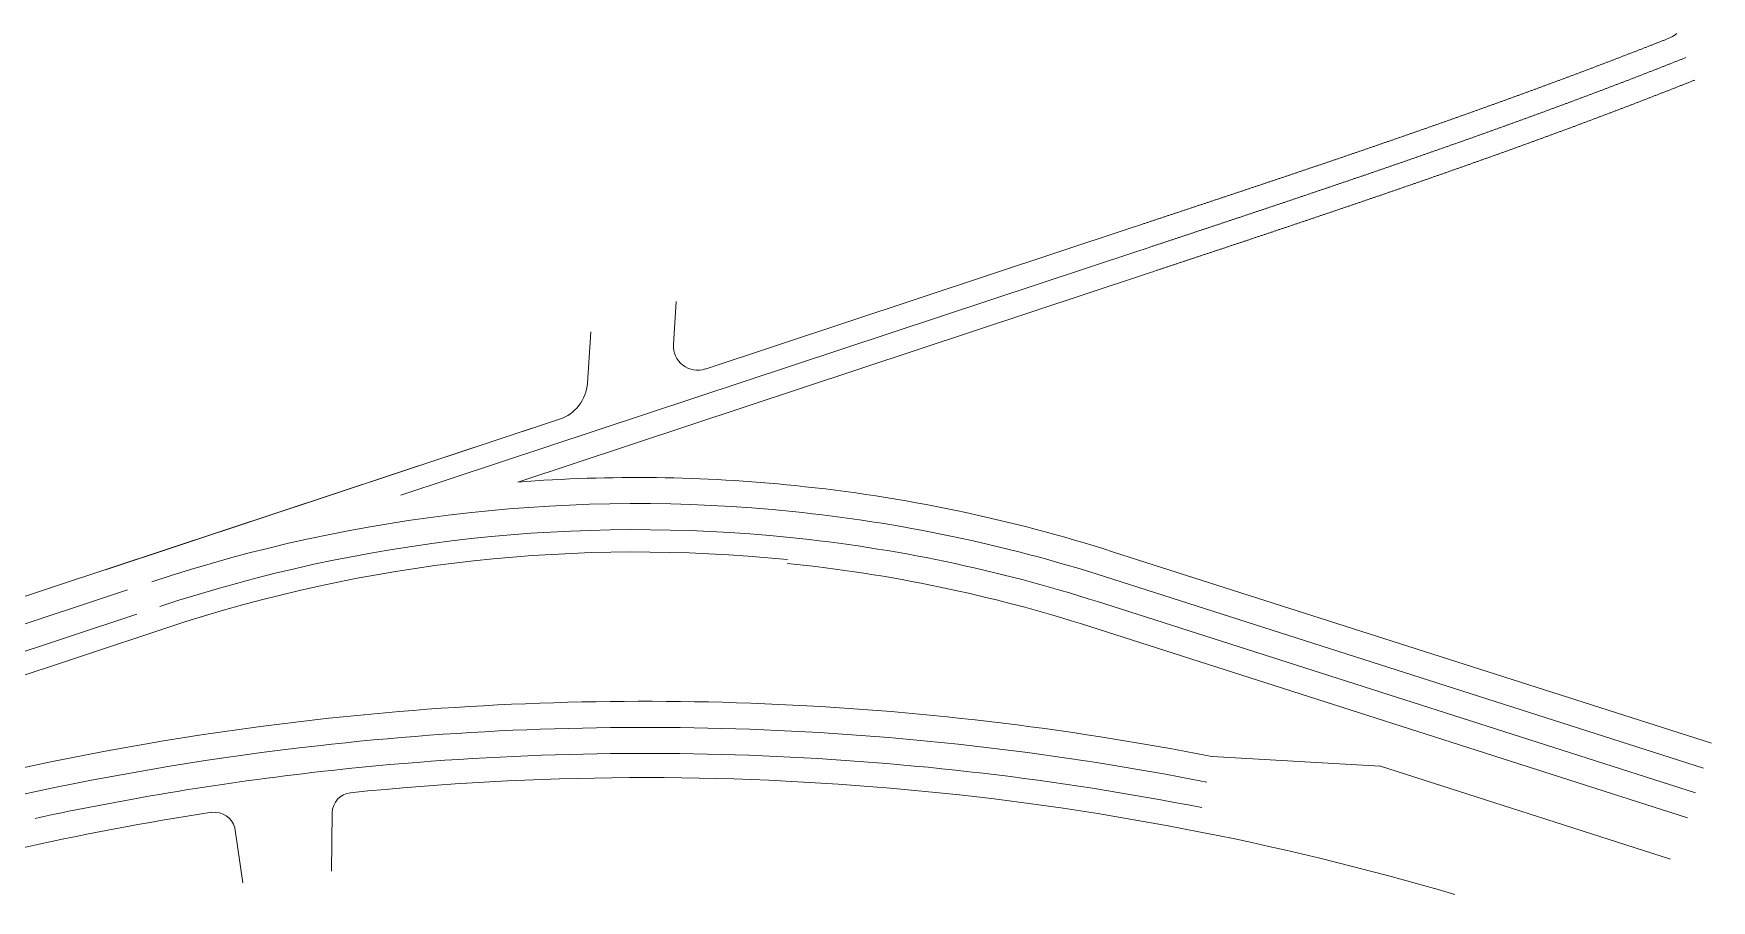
# Model space of a CAD drawing. Header units: millimetres. Extents: x 523446 to 528898, y 388189 to 392165.
# Drawn here: x 528672.6 to 528898, y 390200.6 to 390317 of the extents above; entities that cross this region are included whole.
import ezdxf

# ---------------------------------------------------------------- set-up
doc = ezdxf.new("R2010")
doc.units = ezdxf.units.MM
doc.linetypes.add('33', pattern=[6, 3, -3])
doc.layers.add('标线（实）', color=1, linetype='Continuous')
doc.layers.add('标线（虚）', color=1, linetype='33')

msp = doc.modelspace()

# ---------------------------------------------------------------- linework, layer by layer
at = {"layer": '标线（实）', "linetype": 'ByBlock', "lineweight": 0}
for p, q in [((528762.82, 390271.98), (528819.78, 390290.86)), ((528762.82, 390271.98), (528819.78, 390290.86)), ((528821.83, 390284.68), (528737.65, 390256.8)), ((528821.83, 390284.68), (528737.65, 390256.8)), ((528758.93, 390281.07), (528758.55, 390275.28)), ((528758.93, 390281.07), (528758.55, 390275.28)), ((528747.43, 390276.96), (528746.99, 390270.09)), ((528747.43, 390276.96), (528746.99, 390270.09)), ((528634.52, 390229.21), (528743.23, 390265.23)), ((528682.23, 390245.02), (528743.23, 390265.23)), ((528817.68, 390247.39), (528898.01, 390221.7)), ((528817.68, 390247.39), (528898.01, 390221.7)), ((528690.5, 390237.23), (528637.66, 390219.72)), ((528814.48, 390237.39), (528894.81, 390211.7)), ((528814.48, 390237.39), (528894.81, 390211.7)), ((528853.52, 390218.63), (528830.93, 390219.92)), ((528853.52, 390218.63), (528830.93, 390219.92)), ((528853.4, 390218.65), (528892.49, 390206.14)), ((528853.4, 390218.65), (528892.49, 390206.14)), ((528712.7, 390212.35), (528712.62, 390204.5)), ((528712.7, 390212.35), (528712.62, 390204.5)), ((528699.63, 390210.35), (528700.71, 390202.94))]:
    msp.add_line(p, q, dxfattribs=at)
msp.add_lwpolyline([(528819.78, 390290.86), (528820.2, 390290.99), (528820.61, 390291.13), (528821.03, 390291.27), (528821.45, 390291.41, 0.000001), (528821.86, 390291.54, 0.000001), (528822.28, 390291.68, 0.000001), (528822.69, 390291.82, 0.000002), (528823.11, 390291.96, 0.000002), (528823.53, 390292.1, 0.000002), (528823.94, 390292.23, 0.000002), (528824.36, 390292.37, 0.000003), (528824.77, 390292.51, 0.000003), (528825.19, 390292.65, 0.000003), (528825.61, 390292.79, 0.000003), (528826.02, 390292.92, 0.000004), (528826.44, 390293.06, 0.000004), (528826.85, 390293.2, 0.000004), (528827.27, 390293.34, 0.000004), (528827.68, 390293.47, 0.000004), (528828.1, 390293.61, 0.000005), (528828.51, 390293.75, 0.000005), (528828.93, 390293.89, 0.000005), (528829.34, 390294.03, 0.000005), (528829.76, 390294.16, 0.000006), (528830.17, 390294.3, 0.000006), (528830.59, 390294.44, 0.000006), (528831, 390294.58, 0.000006), (528831.42, 390294.72, 0.000006), (528831.83, 390294.85, 0.000007), (528832.25, 390294.99, 0.000007), (528832.66, 390295.13, 0.000007), (528833.08, 390295.27, 0.000007), (528833.49, 390295.41, 0.000008), (528833.91, 390295.55, 0.000008), (528834.32, 390295.68, 0.000008), (528834.73, 390295.82, 0.000008), (528835.15, 390295.96, 0.000009), (528835.56, 390296.1, 0.000009), (528835.98, 390296.24, 0.000009), (528836.39, 390296.38, 0.000009), (528836.8, 390296.51, 0.000009), (528837.22, 390296.65, 0.00001), (528837.63, 390296.79, 0.00001), (528838.04, 390296.93, 0.00001), (528838.46, 390297.07, 0.00001), (528838.87, 390297.21, 0.000011), (528839.29, 390297.35, 0.000011), (528839.7, 390297.48, 0.000011), (528840.11, 390297.62, 0.000011), (528840.52, 390297.76, 0.000011), (528840.94, 390297.9, 0.000012), (528841.35, 390298.04, 0.000012), (528841.76, 390298.18, 0.000012), (528842.18, 390298.32, 0.000012), (528842.59, 390298.46, 0.000013), (528843, 390298.6, 0.000013), (528843.42, 390298.74, 0.000013), (528843.83, 390298.88, 0.000013), (528844.24, 390299.02, 0.000014), (528844.65, 390299.16, 0.000014), (528845.06, 390299.29, 0.000014), (528845.48, 390299.43, 0.000014), (528845.89, 390299.57, 0.000014), (528846.3, 390299.71, 0.000015), (528846.71, 390299.85, 0.000015), (528847.12, 390299.99, 0.000015), (528847.54, 390300.13, 0.000015), (528847.95, 390300.27, 0.000016), (528848.36, 390300.41, 0.000016), (528848.77, 390300.56, 0.000016), (528849.18, 390300.7, 0.000016), (528849.59, 390300.84, 0.000016), (528850.01, 390300.98, 0.000017), (528850.42, 390301.12, 0.000017), (528850.83, 390301.26, 0.000017), (528851.24, 390301.4, 0.000017), (528851.65, 390301.54, 0.000018), (528852.06, 390301.68, 0.000018), (528852.47, 390301.82, 0.000018), (528852.88, 390301.96, 0.000018), (528853.29, 390302.11, 0.000019), (528853.7, 390302.25, 0.000019), (528854.11, 390302.39, 0.000019), (528854.52, 390302.53, 0.000019), (528854.93, 390302.67, 0.000019), (528855.34, 390302.81, 0.00002), (528855.75, 390302.96, 0.00002), (528856.16, 390303.1, 0.00002), (528856.57, 390303.24, 0.00002), (528856.98, 390303.38, 0.000021), (528857.39, 390303.53, 0.000021), (528857.8, 390303.67, 0.000021), (528858.21, 390303.81, 0.000021), (528858.62, 390303.95, 0.000021), (528859.03, 390304.1, 0.000022), (528859.44, 390304.24, 0.000022), (528859.85, 390304.38, 0.000022), (528860.26, 390304.53, 0.000022), (528860.67, 390304.67, 0.000023), (528861.07, 390304.81, 0.000023), (528861.48, 390304.96, 0.000023), (528861.89, 390305.1, 0.000023), (528862.3, 390305.24, 0.000024), (528862.71, 390305.39, 0.000024), (528863.12, 390305.53, 0.000024), (528863.52, 390305.68, 0.000024), (528863.93, 390305.82, 0.000024), (528864.34, 390305.97, 0.000025), (528864.75, 390306.11, 0.000025), (528865.15, 390306.26, 0.000025), (528865.56, 390306.4, 0.000025), (528865.97, 390306.55, 0.000026), (528866.38, 390306.69, 0.000026), (528866.78, 390306.84, 0.000026), (528867.19, 390306.98, 0.000026), (528867.6, 390307.13, 0.000026), (528868, 390307.28, 0.000027), (528868.41, 390307.42, 0.000027), (528868.82, 390307.57, 0.000027), (528869.22, 390307.71, 0.000027), (528869.63, 390307.86, 0.000028), (528870.04, 390308.01, 0.000028), (528870.44, 390308.15, 0.000028), (528870.85, 390308.3, 0.000028), (528871.25, 390308.45, 0.000029), (528871.66, 390308.6, 0.000029), (528872.07, 390308.74, 0.000029), (528872.47, 390308.89, 0.000029), (528872.88, 390309.04, 0.000029), (528873.28, 390309.19, 0.00003), (528873.69, 390309.34, 0.00003), (528874.09, 390309.48, 0.00003), (528874.5, 390309.63, 0.00003), (528874.9, 390309.78, 0.000031), (528875.31, 390309.93, 0.000031), (528875.71, 390310.08, 0.000031), (528876.12, 390310.23, 0.000031), (528876.52, 390310.38, 0.000031), (528876.92, 390310.53, 0.000032), (528877.33, 390310.68, 0.000032), (528877.73, 390310.83, 0.000032), (528878.14, 390310.98, 0.000032), (528878.54, 390311.13, 0.000033), (528878.94, 390311.28, 0.000033), (528879.35, 390311.43, 0.000033), (528879.75, 390311.58, 0.000033), (528880.15, 390311.73, 0.000034), (528880.56, 390311.88, 0.000034), (528880.96, 390312.04, 0.000034), (528881.36, 390312.19, 0.000034), (528881.76, 390312.34, 0.000034), (528882.17, 390312.49, 0.000035), (528882.57, 390312.65, 0.000035), (528882.97, 390312.8, 0.000035), (528883.37, 390312.95, 0.000035), (528883.77, 390313.1, 0.000036), (528884.18, 390313.26, 0.000036), (528884.58, 390313.41, 0.000036), (528884.98, 390313.56, 0.000036), (528885.38, 390313.72, 0.000036), (528885.78, 390313.87, 0.000037), (528886.18, 390314.03, 0.000037), (528886.58, 390314.18, 0.000037), (528886.98, 390314.34, 0.000037), (528887.38, 390314.49, 0.000038), (528887.79, 390314.65, 0.000038), (528888.19, 390314.8, 0.000038), (528888.59, 390314.96, 0.000038), (528888.99, 390315.11, 0.000039), (528889.39, 390315.27, 0.000039), (528889.79, 390315.43, 0.000039), (528890.18, 390315.58, 0.000039), (528890.58, 390315.74, 0.000039), (528890.98, 390315.9, 0.00004), (528891.38, 390316.05, 0.00004), (528891.78, 390316.21, 0.00004), (528892.18, 390316.37, 0.000043), (528892.6, 390316.54, 0.000042), (528893.37, 390317.04, 0.000042)], format="xyb", dxfattribs=at)
msp.add_lwpolyline([(528819.78, 390290.86), (528820.2, 390290.99), (528820.61, 390291.13), (528821.03, 390291.27), (528821.45, 390291.41, 0.000001), (528821.86, 390291.54, 0.000001), (528822.28, 390291.68, 0.000001), (528822.69, 390291.82, 0.000002), (528823.11, 390291.96, 0.000002), (528823.53, 390292.1, 0.000002), (528823.94, 390292.23, 0.000002), (528824.36, 390292.37, 0.000003), (528824.77, 390292.51, 0.000003), (528825.19, 390292.65, 0.000003), (528825.61, 390292.79, 0.000003), (528826.02, 390292.92, 0.000004), (528826.44, 390293.06, 0.000004), (528826.85, 390293.2, 0.000004), (528827.27, 390293.34, 0.000004), (528827.68, 390293.47, 0.000004), (528828.1, 390293.61, 0.000005), (528828.51, 390293.75, 0.000005), (528828.93, 390293.89, 0.000005), (528829.34, 390294.03, 0.000005), (528829.76, 390294.16, 0.000006), (528830.17, 390294.3, 0.000006), (528830.59, 390294.44, 0.000006), (528831, 390294.58, 0.000006), (528831.42, 390294.72, 0.000006), (528831.83, 390294.85, 0.000007), (528832.25, 390294.99, 0.000007), (528832.66, 390295.13, 0.000007), (528833.08, 390295.27, 0.000007), (528833.49, 390295.41, 0.000008), (528833.91, 390295.55, 0.000008), (528834.32, 390295.68, 0.000008), (528834.73, 390295.82, 0.000008), (528835.15, 390295.96, 0.000009), (528835.56, 390296.1, 0.000009), (528835.98, 390296.24, 0.000009), (528836.39, 390296.38, 0.000009), (528836.8, 390296.51, 0.000009), (528837.22, 390296.65, 0.00001), (528837.63, 390296.79, 0.00001), (528838.04, 390296.93, 0.00001), (528838.46, 390297.07, 0.00001), (528838.87, 390297.21, 0.000011), (528839.29, 390297.35, 0.000011), (528839.7, 390297.48, 0.000011), (528840.11, 390297.62, 0.000011), (528840.52, 390297.76, 0.000011), (528840.94, 390297.9, 0.000012), (528841.35, 390298.04, 0.000012), (528841.76, 390298.18, 0.000012), (528842.18, 390298.32, 0.000012), (528842.59, 390298.46, 0.000013), (528843, 390298.6, 0.000013), (528843.42, 390298.74, 0.000013), (528843.83, 390298.88, 0.000013), (528844.24, 390299.02, 0.000014), (528844.65, 390299.16, 0.000014), (528845.06, 390299.29, 0.000014), (528845.48, 390299.43, 0.000014), (528845.89, 390299.57, 0.000014), (528846.3, 390299.71, 0.000015), (528846.71, 390299.85, 0.000015), (528847.12, 390299.99, 0.000015), (528847.54, 390300.13, 0.000015), (528847.95, 390300.27, 0.000016), (528848.36, 390300.41, 0.000016), (528848.77, 390300.56, 0.000016), (528849.18, 390300.7, 0.000016), (528849.59, 390300.84, 0.000016), (528850.01, 390300.98, 0.000017), (528850.42, 390301.12, 0.000017), (528850.83, 390301.26, 0.000017), (528851.24, 390301.4, 0.000017), (528851.65, 390301.54, 0.000018), (528852.06, 390301.68, 0.000018), (528852.47, 390301.82, 0.000018), (528852.88, 390301.96, 0.000018), (528853.29, 390302.11, 0.000019), (528853.7, 390302.25, 0.000019), (528854.11, 390302.39, 0.000019), (528854.52, 390302.53, 0.000019), (528854.93, 390302.67, 0.000019), (528855.34, 390302.81, 0.00002), (528855.75, 390302.96, 0.00002), (528856.16, 390303.1, 0.00002), (528856.57, 390303.24, 0.00002), (528856.98, 390303.38, 0.000021), (528857.39, 390303.53, 0.000021), (528857.8, 390303.67, 0.000021), (528858.21, 390303.81, 0.000021), (528858.62, 390303.95, 0.000021), (528859.03, 390304.1, 0.000022), (528859.44, 390304.24, 0.000022), (528859.85, 390304.38, 0.000022), (528860.26, 390304.53, 0.000022), (528860.67, 390304.67, 0.000023), (528861.07, 390304.81, 0.000023), (528861.48, 390304.96, 0.000023), (528861.89, 390305.1, 0.000023), (528862.3, 390305.24, 0.000024), (528862.71, 390305.39, 0.000024), (528863.12, 390305.53, 0.000024), (528863.52, 390305.68, 0.000024), (528863.93, 390305.82, 0.000024), (528864.34, 390305.97, 0.000025), (528864.75, 390306.11, 0.000025), (528865.15, 390306.26, 0.000025), (528865.56, 390306.4, 0.000025), (528865.97, 390306.55, 0.000026), (528866.38, 390306.69, 0.000026), (528866.78, 390306.84, 0.000026), (528867.19, 390306.98, 0.000026), (528867.6, 390307.13, 0.000026), (528868, 390307.28, 0.000027), (528868.41, 390307.42, 0.000027), (528868.82, 390307.57, 0.000027), (528869.22, 390307.71, 0.000027), (528869.63, 390307.86, 0.000028), (528870.04, 390308.01, 0.000028), (528870.44, 390308.15, 0.000028), (528870.85, 390308.3, 0.000028), (528871.25, 390308.45, 0.000029), (528871.66, 390308.6, 0.000029), (528872.07, 390308.74, 0.000029), (528872.47, 390308.89, 0.000029), (528872.88, 390309.04, 0.000029), (528873.28, 390309.19, 0.00003), (528873.69, 390309.34, 0.00003), (528874.09, 390309.48, 0.00003), (528874.5, 390309.63, 0.00003), (528874.9, 390309.78, 0.000031), (528875.31, 390309.93, 0.000031), (528875.71, 390310.08, 0.000031), (528876.12, 390310.23, 0.000031), (528876.52, 390310.38, 0.000031), (528876.92, 390310.53, 0.000032), (528877.33, 390310.68, 0.000032), (528877.73, 390310.83, 0.000032), (528878.14, 390310.98, 0.000032), (528878.54, 390311.13, 0.000033), (528878.94, 390311.28, 0.000033), (528879.35, 390311.43, 0.000033), (528879.75, 390311.58, 0.000033), (528880.15, 390311.73, 0.000034), (528880.56, 390311.88, 0.000034), (528880.96, 390312.04, 0.000034), (528881.36, 390312.19, 0.000034), (528881.76, 390312.34, 0.000034), (528882.17, 390312.49, 0.000035), (528882.57, 390312.65, 0.000035), (528882.97, 390312.8, 0.000035), (528883.37, 390312.95, 0.000035), (528883.77, 390313.1, 0.000036), (528884.18, 390313.26, 0.000036), (528884.58, 390313.41, 0.000036), (528884.98, 390313.56, 0.000036), (528885.38, 390313.72, 0.000036), (528885.78, 390313.87, 0.000037), (528886.18, 390314.03, 0.000037), (528886.58, 390314.18, 0.000037), (528886.98, 390314.34, 0.000037), (528887.38, 390314.49, 0.000038), (528887.79, 390314.65, 0.000038), (528888.19, 390314.8, 0.000038), (528888.59, 390314.96, 0.000038), (528888.99, 390315.11, 0.000039), (528889.39, 390315.27, 0.000039), (528889.79, 390315.43, 0.000039), (528890.18, 390315.58, 0.000039), (528890.58, 390315.74, 0.000039), (528890.98, 390315.9, 0.00004), (528891.38, 390316.05, 0.00004), (528891.78, 390316.21, 0.00004), (528892.18, 390316.37, 0.000043), (528892.6, 390316.54, 0.000042), (528893.37, 390317.04, 0.000042)], format="xyb", dxfattribs=at)
at = {"layer": '标线（实）', "linetype": 'ByBlock', "lineweight": 0, "flags": 128}
msp.add_lwpolyline([(528821.83, 390284.68), (528822.24, 390284.82), (528822.66, 390284.96), (528823.07, 390285.1), (528823.49, 390285.24, 0.000001), (528823.91, 390285.37, 0.000001), (528824.32, 390285.51, 0.000001), (528824.74, 390285.65, 0.000002), (528825.16, 390285.79, 0.000002), (528825.57, 390285.93, 0.000002), (528825.99, 390286.06, 0.000002), (528826.4, 390286.2, 0.000003), (528826.82, 390286.34, 0.000003), (528827.24, 390286.48, 0.000003), (528827.65, 390286.62, 0.000003), (528828.07, 390286.75, 0.000004), (528828.48, 390286.89, 0.000004), (528828.9, 390287.03, 0.000004), (528829.31, 390287.17, 0.000004), (528829.73, 390287.31, 0.000004), (528830.15, 390287.44, 0.000005), (528830.56, 390287.58, 0.000005), (528830.98, 390287.72, 0.000005), (528831.39, 390287.86, 0.000005), (528831.81, 390288, 0.000006), (528832.22, 390288.13, 0.000006), (528832.64, 390288.27, 0.000006), (528833.06, 390288.41, 0.000006), (528833.47, 390288.55, 0.000006), (528833.89, 390288.69, 0.000007), (528834.3, 390288.83, 0.000007), (528834.72, 390288.96, 0.000007), (528835.13, 390289.1, 0.000007), (528835.55, 390289.24, 0.000008), (528835.96, 390289.38, 0.000008), (528836.38, 390289.52, 0.000008), (528836.79, 390289.66, 0.000008), (528837.21, 390289.8, 0.000009), (528837.62, 390289.93, 0.000009), (528838.04, 390290.07, 0.000009), (528838.45, 390290.21, 0.000009), (528838.87, 390290.35, 0.000009), (528839.28, 390290.49, 0.00001), (528839.7, 390290.63, 0.00001), (528840.11, 390290.77, 0.00001), (528840.52, 390290.91, 0.00001), (528840.94, 390291.04, 0.000011), (528841.35, 390291.18, 0.000011), (528841.77, 390291.32, 0.000011), (528842.18, 390291.46, 0.000011), (528842.6, 390291.6, 0.000011), (528843.01, 390291.74, 0.000012), (528843.43, 390291.88, 0.000012), (528843.84, 390292.02, 0.000012), (528844.25, 390292.16, 0.000012), (528844.67, 390292.3, 0.000013), (528845.08, 390292.44, 0.000013), (528845.5, 390292.58, 0.000013), (528845.91, 390292.72, 0.000013), (528846.32, 390292.86, 0.000014), (528846.74, 390293, 0.000014), (528847.15, 390293.14, 0.000014), (528847.56, 390293.28, 0.000014), (528847.98, 390293.42, 0.000014), (528848.39, 390293.56, 0.000015), (528848.8, 390293.7, 0.000015), (528849.22, 390293.84, 0.000015), (528849.63, 390293.98, 0.000015), (528850.04, 390294.12, 0.000016), (528850.46, 390294.26, 0.000016), (528850.87, 390294.4, 0.000016), (528851.28, 390294.54, 0.000016), (528851.7, 390294.69, 0.000016), (528852.11, 390294.83, 0.000017), (528852.52, 390294.97, 0.000017), (528852.93, 390295.11, 0.000017), (528853.35, 390295.25, 0.000017), (528853.76, 390295.39, 0.000018), (528854.17, 390295.53, 0.000018), (528854.58, 390295.68, 0.000018), (528855, 390295.82, 0.000018), (528855.41, 390295.96, 0.000019), (528855.82, 390296.1, 0.000019), (528856.23, 390296.24, 0.000019), (528856.65, 390296.39, 0.000019), (528857.06, 390296.53, 0.000019), (528857.47, 390296.67, 0.00002), (528857.88, 390296.81, 0.00002), (528858.29, 390296.96, 0.00002), (528858.71, 390297.1, 0.00002), (528859.12, 390297.24, 0.000021), (528859.53, 390297.39, 0.000021), (528859.94, 390297.53, 0.000021), (528860.35, 390297.67, 0.000021), (528860.76, 390297.82, 0.000021), (528861.17, 390297.96, 0.000022), (528861.59, 390298.1, 0.000022), (528862, 390298.25, 0.000022), (528862.41, 390298.39, 0.000022), (528862.82, 390298.54, 0.000023), (528863.23, 390298.68, 0.000023), (528863.64, 390298.83, 0.000023), (528864.05, 390298.97, 0.000023), (528864.46, 390299.11, 0.000024), (528864.87, 390299.26, 0.000024), (528865.28, 390299.4, 0.000024), (528865.69, 390299.55, 0.000024), (528866.1, 390299.7, 0.000024), (528866.51, 390299.84, 0.000025), (528866.92, 390299.99, 0.000025), (528867.33, 390300.13, 0.000025), (528867.74, 390300.28, 0.000025), (528868.15, 390300.42, 0.000026), (528868.56, 390300.57, 0.000026), (528868.97, 390300.72, 0.000026), (528869.38, 390300.86, 0.000026), (528869.79, 390301.01, 0.000026), (528870.2, 390301.16, 0.000027), (528870.61, 390301.3, 0.000027), (528871.02, 390301.45, 0.000027), (528871.43, 390301.6, 0.000027), (528871.84, 390301.75, 0.000028), (528872.25, 390301.89, 0.000028), (528872.65, 390302.04, 0.000028), (528873.06, 390302.19, 0.000028), (528873.47, 390302.34, 0.000029), (528873.88, 390302.49, 0.000029), (528874.29, 390302.64, 0.000029), (528874.7, 390302.78, 0.000029), (528875.11, 390302.93, 0.000029), (528875.51, 390303.08, 0.00003), (528875.92, 390303.23, 0.00003), (528876.33, 390303.38, 0.00003), (528876.74, 390303.53, 0.00003), (528877.15, 390303.68, 0.000031), (528877.55, 390303.83, 0.000031), (528877.96, 390303.98, 0.000031), (528878.37, 390304.13, 0.000031), (528878.78, 390304.28, 0.000031), (528879.18, 390304.43, 0.000032), (528879.59, 390304.58, 0.000032), (528880, 390304.74, 0.000032), (528880.4, 390304.89, 0.000032), (528880.81, 390305.04, 0.000033), (528881.22, 390305.19, 0.000033), (528881.62, 390305.34, 0.000033), (528882.03, 390305.5, 0.000033), (528882.44, 390305.65, 0.000034), (528882.84, 390305.8, 0.000034), (528883.25, 390305.95, 0.000034), (528883.65, 390306.11, 0.000034), (528884.06, 390306.26, 0.000034), (528884.47, 390306.41, 0.000035), (528884.87, 390306.57, 0.000035), (528885.28, 390306.72, 0.000035), (528885.68, 390306.88, 0.000035), (528886.09, 390307.03, 0.000036), (528886.49, 390307.18, 0.000036), (528886.9, 390307.34, 0.000036), (528887.3, 390307.49, 0.000036), (528887.71, 390307.65, 0.000036), (528888.11, 390307.8, 0.000037), (528888.52, 390307.96, 0.000037), (528888.92, 390308.12, 0.000037), (528889.33, 390308.27, 0.000037), (528889.73, 390308.43, 0.000038), (528890.13, 390308.59, 0.000038), (528890.54, 390308.74, 0.000038), (528890.94, 390308.9, 0.000038), (528891.35, 390309.06, 0.000039), (528891.75, 390309.21, 0.000039), (528892.15, 390309.37, 0.000039), (528892.56, 390309.53, 0.000039), (528892.96, 390309.69, 0.000039), (528893.36, 390309.85, 0.00004), (528893.77, 390310.01, 0.00004), (528894.17, 390310.16, 0.00004), (528894.57, 390310.32, 0.00004), (528894.97, 390310.48, 0.000041), (528895.38, 390310.64, 0.000041), (528895.78, 390310.8, 0.000041)], format="xyb", dxfattribs=at)
msp.add_lwpolyline([(528821.83, 390284.68), (528822.24, 390284.82), (528822.66, 390284.96), (528823.07, 390285.1), (528823.49, 390285.24, 0.000001), (528823.91, 390285.37, 0.000001), (528824.32, 390285.51, 0.000001), (528824.74, 390285.65, 0.000002), (528825.16, 390285.79, 0.000002), (528825.57, 390285.93, 0.000002), (528825.99, 390286.06, 0.000002), (528826.4, 390286.2, 0.000003), (528826.82, 390286.34, 0.000003), (528827.24, 390286.48, 0.000003), (528827.65, 390286.62, 0.000003), (528828.07, 390286.75, 0.000004), (528828.48, 390286.89, 0.000004), (528828.9, 390287.03, 0.000004), (528829.31, 390287.17, 0.000004), (528829.73, 390287.31, 0.000004), (528830.15, 390287.44, 0.000005), (528830.56, 390287.58, 0.000005), (528830.98, 390287.72, 0.000005), (528831.39, 390287.86, 0.000005), (528831.81, 390288, 0.000006), (528832.22, 390288.13, 0.000006), (528832.64, 390288.27, 0.000006), (528833.06, 390288.41, 0.000006), (528833.47, 390288.55, 0.000006), (528833.89, 390288.69, 0.000007), (528834.3, 390288.83, 0.000007), (528834.72, 390288.96, 0.000007), (528835.13, 390289.1, 0.000007), (528835.55, 390289.24, 0.000008), (528835.96, 390289.38, 0.000008), (528836.38, 390289.52, 0.000008), (528836.79, 390289.66, 0.000008), (528837.21, 390289.8, 0.000009), (528837.62, 390289.93, 0.000009), (528838.04, 390290.07, 0.000009), (528838.45, 390290.21, 0.000009), (528838.87, 390290.35, 0.000009), (528839.28, 390290.49, 0.00001), (528839.7, 390290.63, 0.00001), (528840.11, 390290.77, 0.00001), (528840.52, 390290.91, 0.00001), (528840.94, 390291.04, 0.000011), (528841.35, 390291.18, 0.000011), (528841.77, 390291.32, 0.000011), (528842.18, 390291.46, 0.000011), (528842.6, 390291.6, 0.000011), (528843.01, 390291.74, 0.000012), (528843.43, 390291.88, 0.000012), (528843.84, 390292.02, 0.000012), (528844.25, 390292.16, 0.000012), (528844.67, 390292.3, 0.000013), (528845.08, 390292.44, 0.000013), (528845.5, 390292.58, 0.000013), (528845.91, 390292.72, 0.000013), (528846.32, 390292.86, 0.000014), (528846.74, 390293, 0.000014), (528847.15, 390293.14, 0.000014), (528847.56, 390293.28, 0.000014), (528847.98, 390293.42, 0.000014), (528848.39, 390293.56, 0.000015), (528848.8, 390293.7, 0.000015), (528849.22, 390293.84, 0.000015), (528849.63, 390293.98, 0.000015), (528850.04, 390294.12, 0.000016), (528850.46, 390294.26, 0.000016), (528850.87, 390294.4, 0.000016), (528851.28, 390294.54, 0.000016), (528851.7, 390294.69, 0.000016), (528852.11, 390294.83, 0.000017), (528852.52, 390294.97, 0.000017), (528852.93, 390295.11, 0.000017), (528853.35, 390295.25, 0.000017), (528853.76, 390295.39, 0.000018), (528854.17, 390295.53, 0.000018), (528854.58, 390295.68, 0.000018), (528855, 390295.82, 0.000018), (528855.41, 390295.96, 0.000019), (528855.82, 390296.1, 0.000019), (528856.23, 390296.24, 0.000019), (528856.65, 390296.39, 0.000019), (528857.06, 390296.53, 0.000019), (528857.47, 390296.67, 0.00002), (528857.88, 390296.81, 0.00002), (528858.29, 390296.96, 0.00002), (528858.71, 390297.1, 0.00002), (528859.12, 390297.24, 0.000021), (528859.53, 390297.39, 0.000021), (528859.94, 390297.53, 0.000021), (528860.35, 390297.67, 0.000021), (528860.76, 390297.82, 0.000021), (528861.17, 390297.96, 0.000022), (528861.59, 390298.1, 0.000022), (528862, 390298.25, 0.000022), (528862.41, 390298.39, 0.000022), (528862.82, 390298.54, 0.000023), (528863.23, 390298.68, 0.000023), (528863.64, 390298.83, 0.000023), (528864.05, 390298.97, 0.000023), (528864.46, 390299.11, 0.000024), (528864.87, 390299.26, 0.000024), (528865.28, 390299.4, 0.000024), (528865.69, 390299.55, 0.000024), (528866.1, 390299.7, 0.000024), (528866.51, 390299.84, 0.000025), (528866.92, 390299.99, 0.000025), (528867.33, 390300.13, 0.000025), (528867.74, 390300.28, 0.000025), (528868.15, 390300.42, 0.000026), (528868.56, 390300.57, 0.000026), (528868.97, 390300.72, 0.000026), (528869.38, 390300.86, 0.000026), (528869.79, 390301.01, 0.000026), (528870.2, 390301.16, 0.000027), (528870.61, 390301.3, 0.000027), (528871.02, 390301.45, 0.000027), (528871.43, 390301.6, 0.000027), (528871.84, 390301.75, 0.000028), (528872.25, 390301.89, 0.000028), (528872.65, 390302.04, 0.000028), (528873.06, 390302.19, 0.000028), (528873.47, 390302.34, 0.000029), (528873.88, 390302.49, 0.000029), (528874.29, 390302.64, 0.000029), (528874.7, 390302.78, 0.000029), (528875.11, 390302.93, 0.000029), (528875.51, 390303.08, 0.00003), (528875.92, 390303.23, 0.00003), (528876.33, 390303.38, 0.00003), (528876.74, 390303.53, 0.00003), (528877.15, 390303.68, 0.000031), (528877.55, 390303.83, 0.000031), (528877.96, 390303.98, 0.000031), (528878.37, 390304.13, 0.000031), (528878.78, 390304.28, 0.000031), (528879.18, 390304.43, 0.000032), (528879.59, 390304.58, 0.000032), (528880, 390304.74, 0.000032), (528880.4, 390304.89, 0.000032), (528880.81, 390305.04, 0.000033), (528881.22, 390305.19, 0.000033), (528881.62, 390305.34, 0.000033), (528882.03, 390305.5, 0.000033), (528882.44, 390305.65, 0.000034), (528882.84, 390305.8, 0.000034), (528883.25, 390305.95, 0.000034), (528883.65, 390306.11, 0.000034), (528884.06, 390306.26, 0.000034), (528884.47, 390306.41, 0.000035), (528884.87, 390306.57, 0.000035), (528885.28, 390306.72, 0.000035), (528885.68, 390306.88, 0.000035), (528886.09, 390307.03, 0.000036), (528886.49, 390307.18, 0.000036), (528886.9, 390307.34, 0.000036), (528887.3, 390307.49, 0.000036), (528887.71, 390307.65, 0.000036), (528888.11, 390307.8, 0.000037), (528888.52, 390307.96, 0.000037), (528888.92, 390308.12, 0.000037), (528889.33, 390308.27, 0.000037), (528889.73, 390308.43, 0.000038), (528890.13, 390308.59, 0.000038), (528890.54, 390308.74, 0.000038), (528890.94, 390308.9, 0.000038), (528891.35, 390309.06, 0.000039), (528891.75, 390309.21, 0.000039), (528892.15, 390309.37, 0.000039), (528892.56, 390309.53, 0.000039), (528892.96, 390309.69, 0.000039), (528893.36, 390309.85, 0.00004), (528893.77, 390310.01, 0.00004), (528894.17, 390310.16, 0.00004), (528894.57, 390310.32, 0.00004), (528894.97, 390310.48, 0.000041), (528895.38, 390310.64, 0.000041), (528895.78, 390310.8, 0.000041)], format="xyb", dxfattribs=at)
at = {"layer": '标线（实）', "linetype": 'ByBlock', "lineweight": 0}
for centre, radius, start, end in [((528761.8, 390275.07), 3.25, 176.2717, 288.3299), ((528761.8, 390275.07), 3.25, 176.2717, 288.3299), ((528741.5, 390270.45), 5.5, 288.3299, 356.2717), ((528741.5, 390270.45), 5.5, 288.3299, 356.2717), ((528753.55, 390046.9), 210.5, 84.1831, 94.333), ((528753.55, 390046.9), 210.5, 84.1831, 94.333), ((528753.55, 390046.9), 210.5, 72.2641, 84.1831), ((528753.55, 390046.9), 210.5, 72.2641, 84.1831), ((528753.55, 390046.9), 200.5, 84.1831, 108.3299), ((528753.55, 390046.9), 200, 72.2641, 84.1831), ((528753.55, 390046.9), 200, 72.2641, 84.1831), ((528754.67, 389831.84), 395.5, 78.892, 96.4297), ((528754.67, 389831.84), 395.5, 78.892, 96.4297), ((528754.67, 389831.84), 395.5, 96.4297, 108.3299), ((528715.45, 390212.32), 2.75, 95.8853, 179.4277), ((528715.45, 390212.32), 2.75, 95.8853, 179.4277), ((528754.67, 389831.84), 385.25, 73.5856, 95.8853), ((528754.67, 389831.84), 385.25, 73.5856, 95.8853), ((528754.67, 389831.84), 385, 98.6854, 106.7068), ((528696.87, 390209.58), 2.86, 15.6058, 96.8078)]:
    msp.add_arc(centre, radius, start, end, dxfattribs=at)
at = {"layer": '标线（虚）', "linetype": 'ByBlock', "lineweight": 0}
for p, q in [((528820.8, 390287.77), (528721.91, 390255.01)), ((528820.8, 390287.77), (528721.91, 390255.01)), ((528685.21, 390242.32), (528640.04, 390227.36)), ((528816.61, 390244.06), (528896.94, 390218.37)), ((528816.61, 390244.06), (528896.94, 390218.37)), ((528815.54, 390240.73), (528895.88, 390215.03)), ((528815.54, 390240.73), (528895.88, 390215.03)), ((528686.43, 390239.04), (528641.4, 390224.12))]:
    msp.add_line(p, q, dxfattribs=at)
at = {"layer": '标线（虚）', "linetype": 'ByBlock', "lineweight": 0, "ltscale": 0.2, "flags": 128}
msp.add_lwpolyline([(528820.8, 390287.77), (528821.22, 390287.91), (528821.64, 390288.05), (528822.05, 390288.18), (528822.47, 390288.32, 0.000001), (528822.88, 390288.46, 0.000001), (528823.3, 390288.6, 0.000001), (528823.72, 390288.74, 0.000002), (528824.13, 390288.87, 0.000002), (528824.55, 390289.01, 0.000002), (528824.96, 390289.15, 0.000002), (528825.38, 390289.29, 0.000003), (528825.8, 390289.42, 0.000003), (528826.21, 390289.56, 0.000003), (528826.63, 390289.7, 0.000003), (528827.04, 390289.84, 0.000004), (528827.46, 390289.98, 0.000004), (528827.88, 390290.11, 0.000004), (528828.29, 390290.25, 0.000004), (528828.71, 390290.39, 0.000004), (528829.12, 390290.53, 0.000005), (528829.54, 390290.67, 0.000005), (528829.95, 390290.8, 0.000005), (528830.37, 390290.94, 0.000005), (528830.78, 390291.08, 0.000006), (528831.2, 390291.22, 0.000006), (528831.61, 390291.36, 0.000006), (528832.03, 390291.49, 0.000006), (528832.44, 390291.63, 0.000006), (528832.86, 390291.77, 0.000007), (528833.27, 390291.91, 0.000007), (528833.69, 390292.05, 0.000007), (528834.1, 390292.19, 0.000007), (528834.52, 390292.32, 0.000008), (528834.93, 390292.46, 0.000008), (528835.35, 390292.6, 0.000008), (528835.76, 390292.74, 0.000008), (528836.18, 390292.88, 0.000009), (528836.59, 390293.02, 0.000009), (528837.01, 390293.15, 0.000009), (528837.42, 390293.29, 0.000009), (528837.83, 390293.43, 0.000009), (528838.25, 390293.57, 0.00001), (528838.66, 390293.71, 0.00001), (528839.08, 390293.85, 0.00001), (528839.49, 390293.99, 0.00001), (528839.91, 390294.13, 0.000011), (528840.32, 390294.26, 0.000011), (528840.73, 390294.4, 0.000011), (528841.15, 390294.54, 0.000011), (528841.56, 390294.68, 0.000011), (528841.97, 390294.82, 0.000012), (528842.39, 390294.96, 0.000012), (528842.8, 390295.1, 0.000012), (528843.22, 390295.24, 0.000012), (528843.63, 390295.38, 0.000013), (528844.04, 390295.52, 0.000013), (528844.46, 390295.66, 0.000013), (528844.87, 390295.8, 0.000013), (528845.28, 390295.94, 0.000014), (528845.69, 390296.08, 0.000014), (528846.11, 390296.22, 0.000014), (528846.52, 390296.36, 0.000014), (528846.93, 390296.5, 0.000014), (528847.35, 390296.64, 0.000015), (528847.76, 390296.78, 0.000015), (528848.17, 390296.92, 0.000015), (528848.58, 390297.06, 0.000015), (528849, 390297.2, 0.000016), (528849.41, 390297.34, 0.000016), (528849.82, 390297.48, 0.000016), (528850.23, 390297.62, 0.000016), (528850.65, 390297.76, 0.000016), (528851.06, 390297.9, 0.000017), (528851.47, 390298.04, 0.000017), (528851.88, 390298.18, 0.000017), (528852.29, 390298.32, 0.000017), (528852.7, 390298.47, 0.000018), (528853.12, 390298.61, 0.000018), (528853.53, 390298.75, 0.000018), (528853.94, 390298.89, 0.000018), (528854.35, 390299.03, 0.000019), (528854.76, 390299.17, 0.000019), (528855.17, 390299.32, 0.000019), (528855.58, 390299.46, 0.000019), (528856, 390299.6, 0.000019), (528856.41, 390299.74, 0.00002), (528856.82, 390299.88, 0.00002), (528857.23, 390300.03, 0.00002), (528857.64, 390300.17, 0.00002), (528858.05, 390300.31, 0.000021), (528858.46, 390300.46, 0.000021), (528858.87, 390300.6, 0.000021), (528859.28, 390300.74, 0.000021), (528859.69, 390300.88, 0.000021), (528860.1, 390301.03, 0.000022), (528860.51, 390301.17, 0.000022), (528860.92, 390301.32, 0.000022), (528861.33, 390301.46, 0.000022), (528861.74, 390301.6, 0.000023), (528862.15, 390301.75, 0.000023), (528862.56, 390301.89, 0.000023), (528862.97, 390302.04, 0.000023), (528863.38, 390302.18, 0.000024), (528863.79, 390302.32, 0.000024), (528864.2, 390302.47, 0.000024), (528864.61, 390302.61, 0.000024), (528865.02, 390302.76, 0.000024), (528865.43, 390302.9, 0.000025), (528865.84, 390303.05, 0.000025), (528866.24, 390303.19, 0.000025), (528866.65, 390303.34, 0.000025), (528867.06, 390303.49, 0.000026), (528867.47, 390303.63, 0.000026), (528867.88, 390303.78, 0.000026), (528868.29, 390303.92, 0.000026), (528868.69, 390304.07, 0.000026), (528869.1, 390304.22, 0.000027), (528869.51, 390304.36, 0.000027), (528869.92, 390304.51, 0.000027), (528870.33, 390304.66, 0.000027), (528870.73, 390304.8, 0.000028), (528871.14, 390304.95, 0.000028), (528871.55, 390305.1, 0.000028), (528871.96, 390305.25, 0.000028), (528872.36, 390305.39, 0.000029), (528872.77, 390305.54, 0.000029), (528873.18, 390305.69, 0.000029), (528873.58, 390305.84, 0.000029), (528873.99, 390305.99, 0.000029), (528874.4, 390306.14, 0.00003), (528874.8, 390306.28, 0.00003), (528875.21, 390306.43, 0.00003), (528875.62, 390306.58, 0.00003), (528876.02, 390306.73, 0.000031), (528876.43, 390306.88, 0.000031), (528876.84, 390307.03, 0.000031), (528877.24, 390307.18, 0.000031), (528877.65, 390307.33, 0.000031), (528878.05, 390307.48, 0.000032), (528878.46, 390307.63, 0.000032), (528878.86, 390307.78, 0.000032), (528879.27, 390307.93, 0.000032), (528879.67, 390308.08, 0.000033), (528880.08, 390308.24, 0.000033), (528880.48, 390308.39, 0.000033), (528880.89, 390308.54, 0.000033), (528881.29, 390308.69, 0.000034), (528881.7, 390308.84, 0.000034), (528882.1, 390308.99, 0.000034), (528882.51, 390309.15, 0.000034), (528882.91, 390309.3, 0.000034), (528883.32, 390309.45, 0.000035), (528883.72, 390309.61, 0.000035), (528884.12, 390309.76, 0.000035), (528884.53, 390309.91, 0.000035), (528884.93, 390310.07, 0.000036), (528885.33, 390310.22, 0.000036), (528885.74, 390310.37, 0.000036), (528886.14, 390310.53, 0.000036), (528886.54, 390310.68, 0.000036), (528886.95, 390310.84, 0.000037), (528887.35, 390310.99, 0.000037), (528887.75, 390311.15, 0.000037), (528888.16, 390311.3, 0.000037), (528888.56, 390311.46, 0.000038), (528888.96, 390311.62, 0.000038), (528889.36, 390311.77, 0.000038), (528889.76, 390311.93, 0.000038), (528890.17, 390312.08, 0.000039), (528890.57, 390312.24, 0.000039), (528890.97, 390312.4, 0.000039), (528891.37, 390312.56, 0.000039), (528891.77, 390312.71, 0.000039), (528892.17, 390312.87, 0.00004), (528892.57, 390313.03, 0.00004), (528892.97, 390313.19, 0.00004), (528893.38, 390313.35, 0.00004), (528893.78, 390313.5, 0.000041), (528894.18, 390313.66, 0.000041), (528894.58, 390313.82, 0.000041)], format="xyb", dxfattribs=at)
msp.add_lwpolyline([(528820.8, 390287.77), (528821.22, 390287.91), (528821.64, 390288.05), (528822.05, 390288.18), (528822.47, 390288.32, 0.000001), (528822.88, 390288.46, 0.000001), (528823.3, 390288.6, 0.000001), (528823.72, 390288.74, 0.000002), (528824.13, 390288.87, 0.000002), (528824.55, 390289.01, 0.000002), (528824.96, 390289.15, 0.000002), (528825.38, 390289.29, 0.000003), (528825.8, 390289.42, 0.000003), (528826.21, 390289.56, 0.000003), (528826.63, 390289.7, 0.000003), (528827.04, 390289.84, 0.000004), (528827.46, 390289.98, 0.000004), (528827.88, 390290.11, 0.000004), (528828.29, 390290.25, 0.000004), (528828.71, 390290.39, 0.000004), (528829.12, 390290.53, 0.000005), (528829.54, 390290.67, 0.000005), (528829.95, 390290.8, 0.000005), (528830.37, 390290.94, 0.000005), (528830.78, 390291.08, 0.000006), (528831.2, 390291.22, 0.000006), (528831.61, 390291.36, 0.000006), (528832.03, 390291.49, 0.000006), (528832.44, 390291.63, 0.000006), (528832.86, 390291.77, 0.000007), (528833.27, 390291.91, 0.000007), (528833.69, 390292.05, 0.000007), (528834.1, 390292.19, 0.000007), (528834.52, 390292.32, 0.000008), (528834.93, 390292.46, 0.000008), (528835.35, 390292.6, 0.000008), (528835.76, 390292.74, 0.000008), (528836.18, 390292.88, 0.000009), (528836.59, 390293.02, 0.000009), (528837.01, 390293.15, 0.000009), (528837.42, 390293.29, 0.000009), (528837.83, 390293.43, 0.000009), (528838.25, 390293.57, 0.00001), (528838.66, 390293.71, 0.00001), (528839.08, 390293.85, 0.00001), (528839.49, 390293.99, 0.00001), (528839.91, 390294.13, 0.000011), (528840.32, 390294.26, 0.000011), (528840.73, 390294.4, 0.000011), (528841.15, 390294.54, 0.000011), (528841.56, 390294.68, 0.000011), (528841.97, 390294.82, 0.000012), (528842.39, 390294.96, 0.000012), (528842.8, 390295.1, 0.000012), (528843.22, 390295.24, 0.000012), (528843.63, 390295.38, 0.000013), (528844.04, 390295.52, 0.000013), (528844.46, 390295.66, 0.000013), (528844.87, 390295.8, 0.000013), (528845.28, 390295.94, 0.000014), (528845.69, 390296.08, 0.000014), (528846.11, 390296.22, 0.000014), (528846.52, 390296.36, 0.000014), (528846.93, 390296.5, 0.000014), (528847.35, 390296.64, 0.000015), (528847.76, 390296.78, 0.000015), (528848.17, 390296.92, 0.000015), (528848.58, 390297.06, 0.000015), (528849, 390297.2, 0.000016), (528849.41, 390297.34, 0.000016), (528849.82, 390297.48, 0.000016), (528850.23, 390297.62, 0.000016), (528850.65, 390297.76, 0.000016), (528851.06, 390297.9, 0.000017), (528851.47, 390298.04, 0.000017), (528851.88, 390298.18, 0.000017), (528852.29, 390298.32, 0.000017), (528852.7, 390298.47, 0.000018), (528853.12, 390298.61, 0.000018), (528853.53, 390298.75, 0.000018), (528853.94, 390298.89, 0.000018), (528854.35, 390299.03, 0.000019), (528854.76, 390299.17, 0.000019), (528855.17, 390299.32, 0.000019), (528855.58, 390299.46, 0.000019), (528856, 390299.6, 0.000019), (528856.41, 390299.74, 0.00002), (528856.82, 390299.88, 0.00002), (528857.23, 390300.03, 0.00002), (528857.64, 390300.17, 0.00002), (528858.05, 390300.31, 0.000021), (528858.46, 390300.46, 0.000021), (528858.87, 390300.6, 0.000021), (528859.28, 390300.74, 0.000021), (528859.69, 390300.88, 0.000021), (528860.1, 390301.03, 0.000022), (528860.51, 390301.17, 0.000022), (528860.92, 390301.32, 0.000022), (528861.33, 390301.46, 0.000022), (528861.74, 390301.6, 0.000023), (528862.15, 390301.75, 0.000023), (528862.56, 390301.89, 0.000023), (528862.97, 390302.04, 0.000023), (528863.38, 390302.18, 0.000024), (528863.79, 390302.32, 0.000024), (528864.2, 390302.47, 0.000024), (528864.61, 390302.61, 0.000024), (528865.02, 390302.76, 0.000024), (528865.43, 390302.9, 0.000025), (528865.84, 390303.05, 0.000025), (528866.24, 390303.19, 0.000025), (528866.65, 390303.34, 0.000025), (528867.06, 390303.49, 0.000026), (528867.47, 390303.63, 0.000026), (528867.88, 390303.78, 0.000026), (528868.29, 390303.92, 0.000026), (528868.69, 390304.07, 0.000026), (528869.1, 390304.22, 0.000027), (528869.51, 390304.36, 0.000027), (528869.92, 390304.51, 0.000027), (528870.33, 390304.66, 0.000027), (528870.73, 390304.8, 0.000028), (528871.14, 390304.95, 0.000028), (528871.55, 390305.1, 0.000028), (528871.96, 390305.25, 0.000028), (528872.36, 390305.39, 0.000029), (528872.77, 390305.54, 0.000029), (528873.18, 390305.69, 0.000029), (528873.58, 390305.84, 0.000029), (528873.99, 390305.99, 0.000029), (528874.4, 390306.14, 0.00003), (528874.8, 390306.28, 0.00003), (528875.21, 390306.43, 0.00003), (528875.62, 390306.58, 0.00003), (528876.02, 390306.73, 0.000031), (528876.43, 390306.88, 0.000031), (528876.84, 390307.03, 0.000031), (528877.24, 390307.18, 0.000031), (528877.65, 390307.33, 0.000031), (528878.05, 390307.48, 0.000032), (528878.46, 390307.63, 0.000032), (528878.86, 390307.78, 0.000032), (528879.27, 390307.93, 0.000032), (528879.67, 390308.08, 0.000033), (528880.08, 390308.24, 0.000033), (528880.48, 390308.39, 0.000033), (528880.89, 390308.54, 0.000033), (528881.29, 390308.69, 0.000034), (528881.7, 390308.84, 0.000034), (528882.1, 390308.99, 0.000034), (528882.51, 390309.15, 0.000034), (528882.91, 390309.3, 0.000034), (528883.32, 390309.45, 0.000035), (528883.72, 390309.61, 0.000035), (528884.12, 390309.76, 0.000035), (528884.53, 390309.91, 0.000035), (528884.93, 390310.07, 0.000036), (528885.33, 390310.22, 0.000036), (528885.74, 390310.37, 0.000036), (528886.14, 390310.53, 0.000036), (528886.54, 390310.68, 0.000036), (528886.95, 390310.84, 0.000037), (528887.35, 390310.99, 0.000037), (528887.75, 390311.15, 0.000037), (528888.16, 390311.3, 0.000037), (528888.56, 390311.46, 0.000038), (528888.96, 390311.62, 0.000038), (528889.36, 390311.77, 0.000038), (528889.76, 390311.93, 0.000038), (528890.17, 390312.08, 0.000039), (528890.57, 390312.24, 0.000039), (528890.97, 390312.4, 0.000039), (528891.37, 390312.56, 0.000039), (528891.77, 390312.71, 0.000039), (528892.17, 390312.87, 0.00004), (528892.57, 390313.03, 0.00004), (528892.97, 390313.19, 0.00004), (528893.38, 390313.35, 0.00004), (528893.78, 390313.5, 0.000041), (528894.18, 390313.66, 0.000041), (528894.58, 390313.82, 0.000041)], format="xyb", dxfattribs=at)
at = {"layer": '标线（虚）', "linetype": 'ByBlock', "lineweight": 0, "ltscale": 0.2}
for centre, radius, start, end in [((528753.55, 390046.9), 207, 84.1831, 108.3299), ((528753.55, 390046.9), 207, 72.2641, 84.1831), ((528753.55, 390046.9), 207, 72.2641, 84.1831), ((528753.55, 390046.9), 203.5, 84.1831, 108.3299), ((528753.55, 390046.9), 203.5, 72.2641, 84.1831), ((528753.55, 390046.9), 203.5, 72.2641, 84.1831), ((528754.67, 389831.84), 392, 78.892, 96.4297), ((528754.67, 389831.84), 392, 78.892, 96.4297), ((528754.67, 389831.84), 392, 96.4297, 108.3299), ((528754.67, 389831.84), 388.5, 78.892, 96.4297), ((528754.67, 389831.84), 388.5, 78.892, 96.4297), ((528754.67, 389831.84), 388.5, 96.4297, 102.1693)]:
    msp.add_arc(centre, radius, start, end, dxfattribs=at)

doc.saveas('drawing.dxf')
